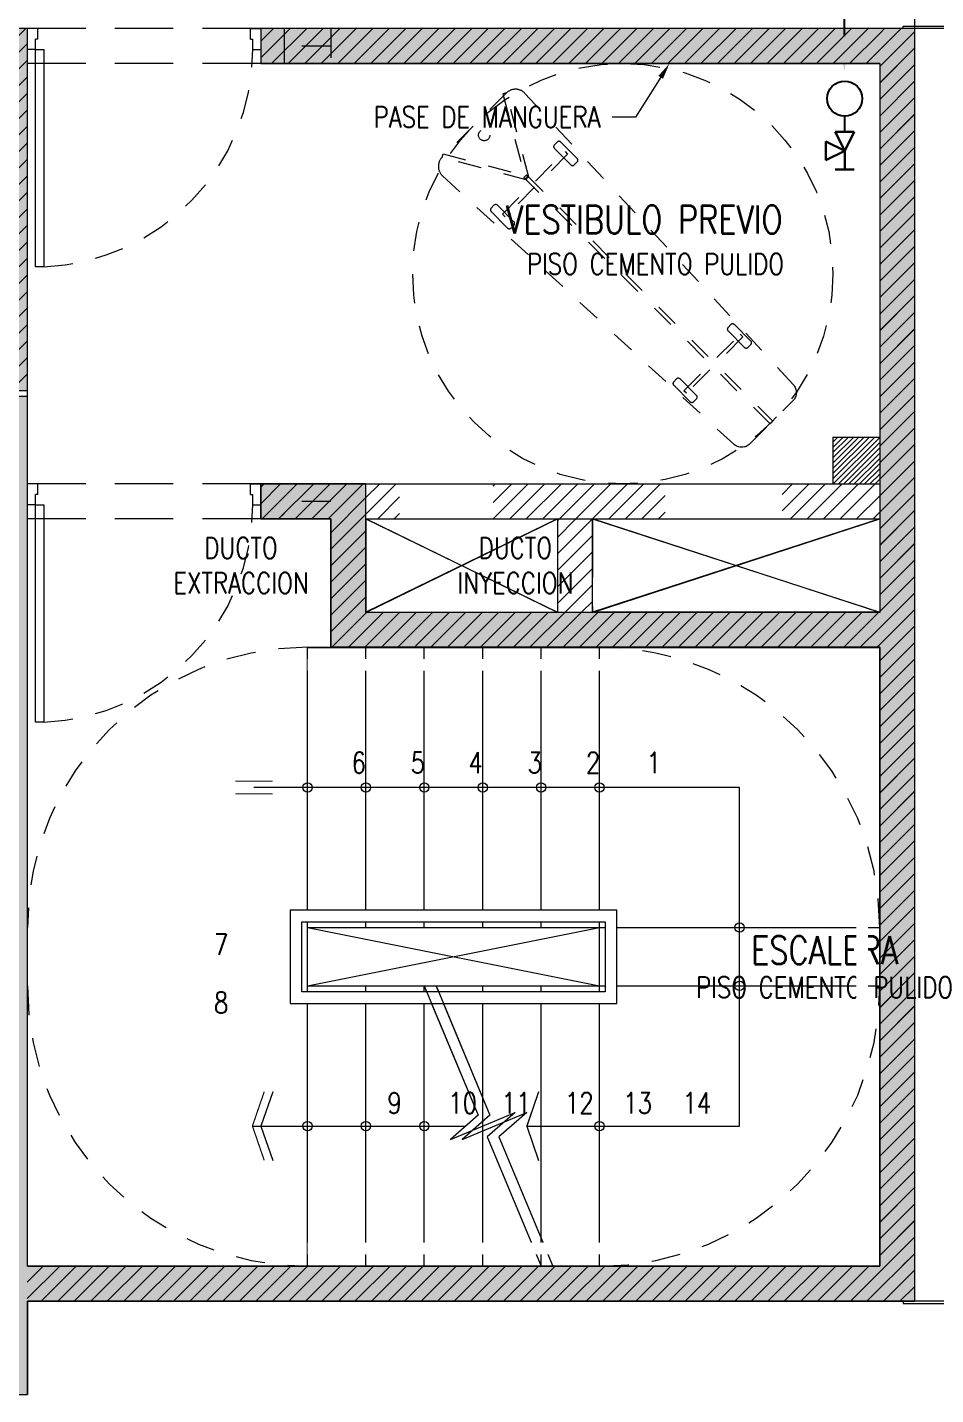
# Model space of a CAD drawing. Header units: millimetres. Extents: x 3738 to 3833, y 1327 to 1657.
# Drawn here: x 3791.52 to 3795.41, y 1432.21 to 1438.07 of the extents above; entities that cross this region are included whole.
import ezdxf
from ezdxf import colors
from ezdxf.entities.mleader import LeaderData, LeaderLine
from ezdxf.enums import TextEntityAlignment as Align
from ezdxf.math import Vec2, Vec3

# ---------------------------------------------------------------- set-up
doc = ezdxf.new("R2010")
doc.units = ezdxf.units.MM
doc.set_wipeout_variables(frame=1)
for name, pattern in [('HIDDEN', [0.375, 0.25, -0.125]), ('HIDDEN2', [0.1875, 0.125, -0.0625]), ('X-REF_DP_Arquitectura$0$HIDDEN', [0.375, 0.25, -0.125])]:
    doc.linetypes.add(name, pattern=pattern)
doc.layers.get('0').update_dxf_attribs({"color": 251, "lineweight": 9})
for name, color, linetype, lineweight in [('000 SOS 911 - ACCESORIOS ACI', 3, 'Continuous', 20), ('000 SOS 911 ACCESORIOS', 3, 'Continuous', 20), ('000 SOS 911 TEXTOS ACI', 7, 'Continuous', 9), ('000 SOS 911 TUBERIA ACI', 3, 'Continuous', 25), ('A-BARANDAS', 251, 'Continuous', 13), ('A-HATCH', 251, 'Continuous', 13), ('A-LINEAS', 251, 'Continuous', 13), ('A-MOBILIARIO', 251, 'Continuous', 13), ('A-MURO BAJO', 251, 'Continuous', 13), ('A-MUROS', 251, 'Continuous', 13), ('A-PROYECCIONES', 251, 'HIDDEN2', 13), ('A-TEXTO-ACABADO PISO', 251, 'Continuous', 13), ('A-TEXTO-AMBIENTE', 251, 'Continuous', 13), ('A_20_Estructuras', 251, 'Continuous', 13), ('A_50_TextoAmbiente', 251, 'Continuous', 13), ('A_50_TextoIndicaciones', 251, 'Continuous', 13), ('A_50_Vigas', 251, 'X-REF_DP_Arquitectura$0$HIDDEN', 13), ('A_60_HatchEstructuras', 251, 'Continuous', 13), ('MURO CF 120', 251, 'Continuous', 13)]:
    doc.layers.add(name, color=color, linetype=linetype, lineweight=lineweight)
doc.styles.add('PIPE', font='ARIALN.TTF', dxfattribs={"width": 0.8})
doc.styles.add('ROMANS', font='romans.shx', dxfattribs={"width": 0.8})
doc.styles.add('TXT_COTAS', font='romans.shx', dxfattribs={"width": 0.8})
pattern_1 = [(45, (131.3, -47.8), (-0.035355339, 0.035355339), [])]

# ---------------------------------------------------------------- blocks, each defined once
blk = doc.blocks.new('015')
at = {"layer": '000 SOS 911 - ACCESORIOS ACI', "lineweight": 30}
for p, q in [((1808.4204, 1494.5253), (1808.5248, 1494.5253)), ((1808.3683, 1494.4732), (1808.4726, 1494.421)), ((1808.3683, 1494.4732), (1808.3683, 1494.3688)), ((1808.3683, 1494.3688), (1808.4726, 1494.421)), ((1808.4204, 1494.3167), (1808.4726, 1494.421)), ((1808.5248, 1494.3167), (1808.4726, 1494.421)), ((1808.4204, 1494.3167), (1808.5248, 1494.3167))]:
    blk.add_line(p, q, dxfattribs=at)
blk.add_lwpolyline([(1808.4726, 1494.5253), (1808.4726, 1494.421)], dxfattribs=at)
blk = doc.blocks.new('EF-TP')
at = {"layer": 'A_60_HatchEstructuras'}
h = blk.add_hatch(color=256, dxfattribs=at)
h.dxf.hatch_style = 1
h.paths.add_polyline_path([(18.95, -7.675), (21.5, -7.675), (21.5, -8.925), (19.7, -8.925), (19.7, -9.075), (21.7, -9.075), (21.7, -7.525), (11.7, -7.525), (11.7, -7.675), (15.25, -7.675), (15.25, -9.075), (15.45, -9.075), (15.45, -7.675), (18.8, -7.675), (18.8, -9.075), (18.95, -9.075)])
h.paths.add_polyline_path([(15.45, -4.775), (15.25, -4.775), (15.25, -6.175), (11.7, -6.175), (11.7, -6.325), (21.1, -6.325), (21.1, -4.925), (21.525, -4.925), (21.525, -4.775), (19.25, -4.775), (19.25, -4.925), (20.9, -4.925), (20.9, -6.175), (18.5, -6.175), (18.5, -4.775), (18.35, -4.775), (18.35, -6.175), (15.45, -6.175)])
h = blk.add_hatch(color=256, dxfattribs=at)
h.dxf.hatch_style = 1
h.paths.add_polyline_path([(21.7, -9.1), (21.55, -9.1), (21.55, -13.225), (20.85, -13.225), (20.85, -13.375), (21.7, -13.375), (21.7, -12.975), (25.5, -12.975), (25.5, -7.525), (22.7, -7.525), (22.7, -7.675), (25.35, -7.675), (25.35, -10.025), (23.15, -10.025), (23.15, -9.475), (22.7, -9.475), (22.7, -9.625), (23, -9.625), (23, -10.175), (25.35, -10.175), (25.35, -12.825), (21.7, -12.825)])
h.paths.add_polyline_path([(25.83, -9.1), (25.68, -9.1), (25.68, -13.375), (26.5, -13.375), (26.5, -13.225), (25.83, -13.225)])
for points in [[(23.15, -10.025), (23.97, -9.625)], [(23.97, -10.025), (23.15, -9.625)], [(24.12, -10.025), (25.35, -9.625)], [(25.35, -10.025), (24.12, -9.625)]]:
    blk.add_lwpolyline(points)
at = {"elevation": 0}
for points in [[(23.8387, -12.225), (24.75, -12.225), (24.75, -10.775)], [(23.4, -11.625), (23.6308, -12.1788), (23.5115, -12.2827), (23.7885, -12.1673), (23.6692, -12.2711), (23.9, -12.825)], [(23.45, -11.625), (23.6808, -12.1788), (23.5615, -12.2827), (23.8385, -12.1673), (23.7192, -12.2711), (23.95, -12.825)], [(22.7508, -12.0776), (22.7, -12.225), (22.7508, -12.3724)], [(23.8895, -12.0776), (23.8387, -12.225), (23.8895, -12.3724)], [(22.7, -12.225), (23.5778, -12.225)]]:
    blk.add_lwpolyline(points, dxfattribs=at)
at = {"layer": 'A_20_Estructuras'}
blk.add_line((22.8, -7.525), (22.8, -7.675), dxfattribs=at)
at = {"layer": 'A_20_Estructuras', "linetype": 'HIDDEN', "ltscale": 0.5}
blk.add_line((23, -7.525), (23, -7.675), dxfattribs=at)
at = {"layer": 'A_20_Estructuras'}
for points in [[(18.95, -7.675), (21.5, -7.675), (21.5, -8.925), (19.7, -8.925), (19.7, -9.075), (21.7, -9.075), (21.7, -7.525), (11.7, -7.525), (11.7, -7.675), (15.25, -7.675), (15.25, -9.075), (15.45, -9.075), (15.45, -7.675), (18.8, -7.675), (18.8, -9.075), (18.95, -9.075)], [(21.7, -9.1), (21.55, -9.1), (21.55, -13.225), (20.85, -13.225), (20.85, -13.375), (21.7, -13.375), (21.7, -12.975), (25.5, -12.975), (25.5, -7.525), (22.7, -7.525), (22.7, -7.675), (25.35, -7.675), (25.35, -10.025), (23.15, -10.025), (23.15, -9.475), (22.7, -9.475), (22.7, -9.625), (23, -9.625), (23, -10.175), (25.35, -10.175), (25.35, -12.825), (21.7, -12.825)]]:
    blk.add_lwpolyline(points, close=True, dxfattribs=at)
at = {"layer": 'A_20_Estructuras', "linetype": 'HIDDEN', "ltscale": 0.5, "elevation": 0}
for points in [[(23, -7.6), (22.8, -7.6)], [(23, -9.55), (22.8, -9.55)]]:
    blk.add_lwpolyline(points, dxfattribs=at)
at = {"layer": 'A_50_Vigas'}
for p, q in [((22.7, -7.525), (21.7, -7.525)), ((22.7, -7.675), (21.7, -7.675)), ((22.7, -9.475), (21.7, -9.475)), ((23.15, -9.475), (25.35, -9.475)), ((22.7, -9.625), (21.7, -9.625)), ((23.15, -9.625), (25.35, -9.625)), ((23.97, -9.625, 0), (23.97, -10.025)), ((24.12, -9.625, 0), (24.12, -10.025))]:
    blk.add_line(p, q, dxfattribs=at)
blk.add_lwpolyline([(25.5, -7.525), (25.5, -6.325)], dxfattribs=at)
at = {"layer": 'A_50_Vigas', "elevation": 0}
blk.add_lwpolyline([(22.9, -12.825), (22.9, -10.175), (23, -10.175)], dxfattribs=at)
blk = doc.blocks.new('TEXTO AMBIENTES PT')
at = {"layer": 'A-TEXTO-ACABADO PISO', "char_height": 0.09, "attachment_point": 2, "rotation": 359.99998, "style": 'ROMANS'}
for insert in [(24.3897, -8.4878), (25.1137, -11.5864, 0)]:
    blk.add_mtext_dynamic_manual_height_columns('PISO CEMENTO PULIDO', width=1.20225, gutter_width=12.5, heights=[0], dxfattribs=dict(at, insert=insert))
at = {"layer": 'A-TEXTO-AMBIENTE', "style": 'ROMANS', "width": 0.8}
for s, p in [('VESTIBULO PREVIO', (24.3417, -8.4035)), ('ESCALERA', (25.1137, -11.5316, 0))]:
    blk.add_text(s, height=0.12, dxfattribs=at).set_placement(p, align=Align.CENTER)
blk = doc.blocks.new('TEXTO DUCTOS PT')
at = {"layer": 'A_50_TextoIndicaciones', "char_height": 0.09, "width": 0.4157, "attachment_point": 5, "style": 'ROMANS'}
for s, insert in [('\\pxsm1,qc,t16;DUCTO EXTRACCION', (22.615, -9.825, 0)), ('\\pxsm1,qc,t16;DUCTO INYECCION', (23.79, -9.825, 0))]:
    blk.add_mtext(s, dxfattribs=dict(at, insert=insert))
blk = doc.blocks.new('pisos superiores')
at = {"color": 3}
blk.add_lwpolyline([(0.07, -12.51), (0.07, -12.56), (0.08, -12.56), (0.08, -12.5), (-0.15, -12.5), (-0.15, -12.51)], close=True, dxfattribs=at)
blk = doc.blocks.new('TORRE F HATCH CORTAFUEGO')
at = {"layer": 'MURO CF 120'}
h = blk.add_hatch(dxfattribs=at)
h.set_pattern_fill('_USER', color=256, scale=0.05, angle=45, style=0, pattern_type=0)
h.set_pattern_definition(pattern_1)
h.paths.add_polyline_path([(-25.85, -45.225), (-25.65, -45.225), (-25.65, -43.675), (-25.85, -43.675)])
h = blk.add_hatch(dxfattribs=at)
h.set_pattern_fill('_USER', color=256, scale=0.05, angle=45, style=0, pattern_type=0)
h.set_pattern_definition(pattern_1)
h.paths.add_polyline_path([(-25.6501, -48.975), (-25.6501, -49.125), (-21.8501, -49.125), (-21.8501, -43.675), (-22.0001, -43.675), (-22.0001, -43.825), (-22.0001, -48.975)])
h = blk.add_hatch(dxfattribs=at)
h.set_pattern_fill('_USER', color=256, scale=0.05, angle=45, style=0, pattern_type=0)
h.set_pattern_definition(pattern_1)
h.paths.add_polyline_path([(-22, -43.675), (-24.65, -43.675), (-24.65, -43.825), (-22, -43.825)])
h = blk.add_hatch(dxfattribs=at)
h.set_pattern_fill('_USER', color=256, scale=0.05, angle=45, style=0, pattern_type=0)
h.set_pattern_definition(pattern_1)
h.paths.add_polyline_path([(-21.85, -48.975), (-22, -48.975), (-22, -43.675), (-21.85, -43.675)])
h = blk.add_hatch(dxfattribs=at)
h.set_pattern_fill('_USER', color=256, scale=0.05, angle=45, style=0, pattern_type=0)
h.set_pattern_definition(pattern_1)
h.paths.add_polyline_path([(-22.0001, -46.325), (-24.3501, -46.325), (-24.3501, -45.625), (-24.2001, -45.625), (-24.2001, -46.175), (-23.1751, -46.175), (-23.1751, -46.175), (-23.0251, -46.175), (-23.0251, -46.175), (-22.0001, -46.175)])
edge = h.paths.add_edge_path()
edge.add_line((-24.5501, -45.625), (-24.6501, -45.625))
edge.add_line((-24.6501, -45.625), (-24.6501, -45.775))
edge.add_line((-24.6501, -45.775), (-24.5501, -45.775))
h = blk.add_hatch(dxfattribs=at)
h.set_pattern_fill('_USER', color=256, scale=0.05, angle=45, style=0, pattern_type=0)
h.set_pattern_definition(pattern_1)
h.paths.add_polyline_path([(-24.6501, -45.625), (-24.3501, -45.625), (-24.3501, -45.775), (-24.6501, -45.775)])
h = blk.add_hatch(dxfattribs=at)
h.set_pattern_fill('_USER', color=256, scale=0.05, angle=45, style=0, pattern_type=0)
h.set_pattern_definition(pattern_1)
h.paths.add_polyline_path([(-23.6557, -45.625), (-22.9183, -45.625), (-22.9183, -45.775), (-23.6557, -45.775)])
h.paths.add_polyline_path([(-24.2001, -45.625), (-24.0557, -45.625), (-24.0557, -45.775), (-24.2001, -45.775)])
h = blk.add_hatch(dxfattribs=at)
h.set_pattern_fill('_USER', color=256, scale=0.05, angle=45, style=0, pattern_type=0)
h.set_pattern_definition(pattern_1)
h.paths.add_polyline_path([(-22.4183, -45.625), (-22.0001, -45.625), (-22.0001, -45.775), (-22.4183, -45.775)])
h = blk.add_hatch(dxfattribs=at)
h.set_pattern_fill('_USER', color=256, scale=0.05, angle=45, style=0, pattern_type=0)
h.set_pattern_definition(pattern_1)
h.paths.add_polyline_path([(-23.3801, -45.7778), (-23.2301, -45.7771), (-23.2301, -46.1729), (-23.3801, -46.1736)])
blk = doc.blocks.new('Camilla')
at = {"linetype": 'HIDDEN2', "extrusion": (-2e-16, 0, -1)}
for p, q in [((-1564, 160.9, 0), (-51.5, 222.9, 0)), ((-1242.5, 163.9, 0), (-1331.4, 163.9, 0)), ((-377.9, 178.5, 0), (-377.9, 163.3, 0)), ((-279.6, 188, 0), (-368.4, 188, 0)), ((-289, 7.2, 0), (-0.3, 173.9, 0)), ((7.1, 161.1, 0), (-281.7, -5.6, 0)), ((-270.1, 163.3, 0), (-270.1, 178.5, 0)), ((-0.3, 173.9, 0), (7.1, 161.1, 0)), ((0, 173.4, 0), (0, -173.4, 0)), ((-1340.9, 154.5, 0), (-1340.9, 139.2, 0)), ((-1331.4, 129.7, 0), (-1242.5, 129.7, 0)), ((-1298.5, 153.8, 0), (-1284.6, 153.8, 0)), ((-1298.5, 153.8, 0), (-1298.5, -151.2, 0)), ((-1284.6, -151.2, 0), (-1284.6, 153.8, 0)), ((-1233.1, 139.2, 0), (-1233.1, 154.5, 0)), ((-368.4, 153.8, 0), (-279.6, 153.8, 0)), ((-1606.8, -7.7, 0), (-1606.8, 7, 0)), ((-276.5, 7, 0), (-1606.8, 7, 0)), ((-281.7, -5.6, 0), (-289, 7.2, 0)), ((-281.7, 4.9, 0), (-289, -7.8, 0)), ((6.8, -161.6, 0), (-281.7, 4.9, 0)), ((-276.5, -7.7, 0), (-276.5, 7, 0)), ((-1606.8, -7.7, 0), (-276.5, -7.7, 0)), ((-289, -7.8, 0), (-0.5, -174.4, 0)), ((-1340.9, -139.2, 0), (-1340.9, -154.5, 0)), ((-1242.5, -129.7, 0), (-1331.4, -129.7, 0)), ((-1298.5, -151.2, 0), (-1284.6, -151.2, 0)), ((-1233.1, -154.5, 0), (-1233.1, -139.2, 0)), ((-279.6, -153.8, 0), (-368.4, -153.8, 0)), ((-51.5, -222.9, 0), (-1564, -160.9, 0)), ((-1331.4, -163.9, 0), (-1242.5, -163.9, 0)), ((-377.9, -163.3, 0), (-377.9, -178.5, 0)), ((-368.4, -188, 0), (-279.6, -188, 0)), ((-270.1, -178.5, 0), (-270.1, -163.3, 0)), ((-0.5, -174.4, 0), (6.8, -161.6, 0))]:
    blk.add_line(p, q, dxfattribs=at)
at = {"linetype": 'HIDDEN2'}
for p, q in [((-317.1, 173.8, 0), (-331, 173.8, 0)), ((-331, 173.8, 0), (-331, -164.4, 0)), ((-317.1, -164.4, 0), (-317.1, 173.8, 0)), ((-1606.8, -116.3, 0), (-1606.8, 116.3, 0)), ((-331, -164.4, 0), (-317.1, -164.4, 0))]:
    blk.add_line(p, q, dxfattribs=at)
at = {"linetype": 'HIDDEN2', "extrusion": (-2e-16, 0, -1)}
blk.add_circle((54, 0), 21.7, dxfattribs=at)
for centre, radius, start, end in [((49.5, 173.4), 49.5, 87.6532, 180), ((1331.4, 154.5), 9.49, 360, 90), ((1242.5, 154.5), 9.49, 90, 180), ((368.4, 178.5), 9.49, 360, 90), ((368.4, 163.3), 9.49, 270, 360), ((279.6, 178.5), 9.49, 90, 180), ((279.6, 163.3), 9.49, 180, 270), ((1331.4, 139.2), 9.49, 270, 360), ((1242.5, 139.2), 9.49, 180, 270), ((1331.4, -139.2), 9.49, 360, 90), ((1331.4, -154.5), 9.49, 270, 360), ((1242.5, -139.2), 9.49, 90, 180), ((1242.5, -154.5), 9.49, 180, 270), ((368.4, -163.3), 9.49, 360, 90), ((279.6, -163.3), 9.49, 90, 180), ((368.4, -178.5), 9.49, 270, 360), ((279.6, -178.5), 9.49, 180, 270), ((49.5, -173.4), 49.5, 180, 272.3468)]:
    blk.add_arc(centre, radius, start, end, dxfattribs=at)
at = {"linetype": 'HIDDEN2'}
for centre, start, end in [((-1562.2, 116.3, 0), 92.3469, 180), ((-1562.2, -116.3), 180, 267.6531)]:
    blk.add_arc(centre, 44.6, start, end, dxfattribs=at)
blk = doc.blocks.new('GiroCamilla')
at = {"linetype": 'HIDDEN2'}
blk.add_circle((0.1752, -0.9), 0.9, dxfattribs=at)
at = {"xscale": -0.0011202185792382, "yscale": 0.0011202185792382, "zscale": 0.0011202185792382, "rotation": 135.0000020922949}
blk.add_blockref('Camilla', (0.8116, -1.5364), dxfattribs=at)
blk = doc.blocks.new('*U257')
for p, q in [((0.01, 0.955), (0.01, 1)), ((0.1, 0.965), (0.1, 1)), ((0.055, 0.955), (0.01, 0.955)), ((0.1, 0.965), (0.055, 0.965)), ((0.055, 0.955), (0.055, 0.965)), ((0.055, 0.045), (0.01, 0.045)), ((0.01, 0.045), (0.01, 0)), ((0.055, 0.045), (0.055, 0.035)), ((0.1, 0.035), (0.055, 0.035)), ((0.1, 0.035), (0.1, 0))]:
    blk.add_line(p, q)
blk.add_lwpolyline([(1.03, 0.07), (1.03, 0.035), (0.1, 0.035), (0.1, 0.07)], close=True)
at = {"color": 7, "linetype": 'HIDDEN2'}
blk.add_arc((0.0995, 0.0338), 0.9312, 2.23015, 89.96723, dxfattribs=at)
blk = doc.blocks.new('N.01')
at = {"layer": 'A-HATCH'}
h = blk.add_hatch(dxfattribs=at)
h.set_pattern_fill('ANSI31', color=256, scale=0.005)
h.set_pattern_definition([(45, (116.932913, -109.161275), (-0.0112253202, 0.0112253202), [])])
h.paths.add_polyline_path([(3.9, 3.875), (3.7, 3.875), (3.7, 4.075), (3.9, 4.075)])
at = {"color": 3, "elevation": 0}
for points in [[(4, 5.835), (4.25, 5.835), (4.25, 5.825), (4, 5.825)], [(4.19, 0.365), (4.19, 0.315), (4.2, 0.315), (4.2, 0.375), (4, 0.375), (4, 0.365)]]:
    blk.add_lwpolyline(points, close=True, dxfattribs=at)
at = {"layer": 'A-LINEAS', "linetype": 'Continuous'}
for p, q in [((1.7, 3.725, 0), (2.52, 3.325, 0)), ((2.52, 3.725, 0), (1.7, 3.325, 0)), ((2.67, 3.725, 0), (3.9, 3.325, 0)), ((3.9, 3.725, 0), (2.67, 3.325, 0)), ((1.45, 1.975, 0), (2.7, 1.725, 0)), ((1.45, 1.725, 0), (2.7, 1.975, 0))]:
    blk.add_line(p, q, dxfattribs=at)
at = {"layer": 'A-LINEAS'}
blk.add_line((3.3, 2.575, 0), (1.2204, 2.575, 0), dxfattribs=at)
at = {"layer": 'A-LINEAS', "color": 4, "const_width": 0.005, "elevation": 0}
for points in [[(1.3008, 2.6022), (1.1401, 2.6022)], [(1.3008, 2.5479), (1.1401, 2.5479)], [(1.2646, 1.2724), (1.2138, 1.125), (1.2646, 0.9776)], [(2.4395, 1.2724), (2.3887, 1.125), (2.4395, 0.9776)]]:
    blk.add_lwpolyline(points, dxfattribs=at)
at = {"layer": 'A-LINEAS', "elevation": 0}
blk.add_lwpolyline([(2.3887, 1.125), (3.3, 1.125), (3.3, 2.575)], dxfattribs=at)
at = {"layer": 'A-LINEAS', "linetype": 'Continuous', "elevation": 0}
blk.add_lwpolyline([(1.2138, 1.125), (2.1278, 1.125)], dxfattribs=at)
at = {"layer": 'A-LINEAS', "linetype": 'Continuous'}
for centre in [(1.45, 2.575, 0), (1.7, 2.575, 0), (1.95, 2.575, 0), (2.2, 2.575, 0), (2.45, 2.575, 0), (2.7, 2.575, 0), (3.3, 1.975, 0), (3.3, 1.725, 0), (1.45, 1.125, 0), (1.45, 1.125, 0), (1.7, 1.125, 0), (1.95, 1.125, 0), (2.7, 1.125, 0)]:
    blk.add_circle(centre, 0.02, dxfattribs=at)
at = {"layer": 'A-MURO BAJO'}
for p, q in [((3.5, 3.325, 0), (3.9, 3.325, 0)), ((1.45, 1.975, 0), (1.45, 3.175, 0)), ((1.45, 3.175, 0), (1.55, 3.175, 0)), ((1.7, 1.975, 0), (1.7, 3.175, 0)), ((1.95, 1.975, 0), (1.95, 3.175, 0)), ((2.2, 1.975, 0), (2.2, 3.175, 0)), ((2.45, 1.975, 0), (2.45, 3.175, 0)), ((2.7, 1.975, 0), (2.7, 3.175, 0)), ((1.45, 1.975, 0), (2.7, 1.975, 0)), ((1.45, 1.725, 0), (1.45, 1.975, 0)), ((2.45, 1.975, 0), (3.9, 1.975, 0)), ((2.7, 1.725, 0), (2.7, 1.975, 0)), ((1.45, 1.725, 0), (2.7, 1.725, 0)), ((1.45, 0.525, 0), (1.45, 1.725, 0)), ((1.7, 0.525, 0), (1.7, 1.725, 0)), ((1.95, 0.525, 0), (1.95, 1.725, 0)), ((2.2, 0.525, 0), (2.2, 1.725, 0)), ((2.45, 0.525, 0), (2.45, 1.725, 0)), ((2.7, 1.725, 0), (3.9, 1.725, 0)), ((2.7, 0.525, 0), (2.7, 1.725, 0))]:
    blk.add_line(p, q, dxfattribs=at)
at = {"layer": 'A-MUROS'}
for p, q in [((0.25, 0.525, 0), (0.25, 5.825, 0)), ((1.25, 5.825, 0), (1.25, 5.675, 0)), ((4.05, 5.825, 0), (1.25, 5.825, 0)), ((4.05, 0.375, 0), (4.05, 5.825, 0)), ((3.9, 5.675, 0), (1.25, 5.675, 0)), ((3.9, 5.675, 0), (3.9, 3.875, 0)), ((3.7, 4.075, 0), (3.7, 3.875, 0)), ((3.7, 4.075, 0), (3.9, 4.075, 0)), ((1.25, 3.725, 0), (1.25, 3.875, 0)), ((1.25, 3.875, 0), (3.9, 3.875, 0)), ((1.55, 3.725, 0), (1.25, 3.725, 0)), ((1.55, 3.175, 0), (1.55, 3.725, 0)), ((1.7, 3.725, 0), (1.7, 3.325, 0)), ((1.7, 3.725, 0), (2.52, 3.725, 0)), ((2.52, 3.725, 0), (2.52, 3.325, 0)), ((2.67, 3.725, 0), (3.9, 3.725, 0)), ((2.67, 3.325, 0), (2.67, 3.725, 0)), ((3.9, 3.725, 0), (3.9, 3.325, 0)), ((1.7, 3.325, 0), (2.52, 3.325, 0)), ((1.7, 3.325, 0), (2.52, 3.325, 0)), ((3.9, 3.325, 0), (2.67, 3.325, 0)), ((3.9, 3.175, 0), (1.55, 3.175, 0)), ((3.9, 0.525, 0), (3.9, 3.175, 0)), ((0.25, 0.525, 0), (3.9, 0.525, 0)), ((4.05, 0.375, 0), (0.25, 0.375, 0)), ((0.25, 0.375, 0), (0.25, -0.025, 0))]:
    blk.add_line(p, q, dxfattribs=at)
at = {"layer": 'A-MOBILIARIO', "rotation": 270}
for p in [(0.25, 5.835, 0), (0.25, 3.885, 0)]:
    blk.add_blockref('*U257', p, dxfattribs=at)
blk.add_wipeout([(1.425, 1.7), (1.375, 1.65), (2.775, 1.65), (2.775, 2.05), (1.375, 2.05), (1.375, 1.65), (1.425, 1.7), (1.425, 2), (2.725, 2), (2.725, 1.7)]).translate(0, 0, 0).dxf.layer = 'A-BARANDAS'
at = {"layer": 'A-BARANDAS', "elevation": 0}
for points in [[(1.375, 2.05), (1.375, 1.65), (2.775, 1.65), (2.775, 2.05)], [(2.725, 1.7), (1.425, 1.7), (1.425, 2), (2.725, 2)]]:
    blk.add_lwpolyline(points, close=True, dxfattribs=at)
at = {"layer": 'A-LINEAS', "linetype": 'Continuous', "elevation": 0}
for points in [[(1.95, 1.725), (2.1808, 1.1712), (2.0615, 1.0673), (2.3385, 1.1827), (2.2192, 1.0789), (2.45, 0.525)], [(2, 1.725), (2.2308, 1.1712), (2.1115, 1.0673), (2.3885, 1.1827), (2.2692, 1.0789), (2.5, 0.525)]]:
    blk.add_lwpolyline(points, dxfattribs=at)
blk.add_wipeout([(1.45, 0.575), (1.45, 0.625), (1.45, 0.625), (3.8, 0.625), (3.8, 2.5721), (3.8, 3.075), (1.45, 3.075), (1.45, 3.125), (3.85, 3.125), (3.85, 2.5928), (3.85, 0.575)]).translate(0, 0, 0).dxf.layer = 'A-BARANDAS'
at = {"layer": 'A-PROYECCIONES'}
for centre, start, end in [((1.45, 1.975, 0), 90, 180), ((2.7, 1.975, 0), 0, 90), ((1.45, 1.725, 0), 180, 270), ((2.7, 1.725, 0), 270, 0)]:
    blk.add_arc(centre, 1.2, start, end, dxfattribs=at)
blk = doc.blocks.new('DPTO 75')
at = {"layer": 'A-MUROS'}
blk.add_line((-12.6, 0, 0), (-2.6, 0, 0), dxfattribs=at)
blk = doc.blocks.new('TC_PT')
blk.add_blockref('N.01', (22.8, -2.3, 0))
at = {"rotation": 180}
for name, p in [('DPTO 75', (10.45, 3.525, 0)), ('GiroCamilla', (25.7752, 1.575, 0))]:
    blk.add_blockref(name, p, dxfattribs=at)
blk = doc.blocks.new('TEXTO NOTAS PT')
at = {"layer": 'A_50_TextoIndicaciones', "style": 'ROMANS', "width": 0.8}
for s, p in [('6', (23.0884, -10.714)), ('5', (23.3418, -10.714)), ('4', (23.5884, -10.714)), ('3', (23.8418, -10.714)), ('2', (24.0918, -10.714)), ('1', (24.3521, -10.714)), ('7', (22.4989, -11.4918)), ('8', (22.4989, -11.7418))]:
    blk.add_text(s, height=0.09, dxfattribs=at).set_placement(p)
for s, p in [('9', (23.3032, -12.1713)), ('10', (23.6252, -12.1713)), ('11', (23.8546, -12.1713)), ('12', (24.1252, -12.1713)), ('13', (24.3752, -12.1713)), ('14', (24.6286, -12.1713))]:
    blk.add_text(s, height=0.09, rotation=360, dxfattribs=at).set_placement(p, align=Align.RIGHT)
at = {"layer": 'A_50_TextoIndicaciones'}
ml = blk.add_multileader_mtext('Standard', dxfattribs=at)
ml.set_content('\\pxsm1,t16;PASE DE MANGUERA', color=256, style='TXT_COTAS')
ml.set_leader_properties(color=7)
ml.build(insert=Vec2(0, 0))
ml.multileader.update_dxf_attribs({"dogleg_length": 0.05, "arrow_head_size": 0.07})
ctx = ml.context
ctx.base_point, ctx.char_height, ctx.arrow_head_size, ctx.landing_gap_size, ctx.plane_origin = Vec3(23.5557, -7.9042), 0.09, 0.07, 0.05, Vec3(24.5997, -7.4048)
ctx.text_align_type = 2
notes = []
notes.append((ctx, [(0, (1, 1, 0), (24.3038, -7.9042), (-1, 0), 0.0995, [(0, [(24.4498, -7.675)], 0, [])])]))
ctx.mtext.insert, ctx.mtext.width, ctx.mtext.defined_height, ctx.mtext.alignment, ctx.mtext.flow_direction = Vec3(24.1543, -7.8592), 1.050749, 0.4293, 3, 5
for ctx, leaders in notes:
    for number, flags, end, landing, length, lines in leaders:
        leader = LeaderData()
        leader.index, (leader.has_last_leader_line, leader.has_dogleg_vector, leader.attachment_direction) = number, flags
        leader.last_leader_point, leader.dogleg_vector, leader.dogleg_length = Vec3(end), Vec3(landing), length
        for number, points, colour, breaks in lines:
            line = LeaderLine()
            line.index, line.vertices, line.color, line.breaks = number, Vec3.list(points), colors.encode_raw_color(colour), breaks
            leader.lines.append(line)
        ctx.leaders.append(leader)

msp = doc.modelspace()

# ---------------------------------------------------------------- linework, layer by layer
at = {"layer": '000 SOS 911 TUBERIA ACI', "ltscale": 0.1}
msp.add_lwpolyline([(3795.0221, 1437.6876), (3795.0221, 1437.62)], dxfattribs=at)
msp.add_circle((3795.0221, 1437.7626), 0.075, dxfattribs=at)

# ---------------------------------------------------------------- block references
at = {"layer": '000 SOS 911 ACCESORIOS', "xscale": -0.7734375, "yscale": 0.7734375, "zscale": 0.7734375, "rotation": 180}
msp.add_blockref('015', (2396.2816, 2593.3806), dxfattribs=at)
at = {"layer": 'A_50_TextoIndicaciones'}
msp.add_blockref('TEXTO NOTAS PT', (3769.8221, 1445.5879), dxfattribs=at)

# ---------------------------------------------------------------- leaders
at = {"layer": '000 SOS 911 TEXTOS ACI'}
ml = msp.add_multileader_mtext('Standard', dxfattribs=at)
ml.set_content('{\\H1.66667x;SUBE TUBERÍA DE ACI %%C100 }', color=256, style='PIPE')
ml.set_leader_properties(color=7)
ml.build(insert=Vec2(0, 0))
ml.multileader.update_dxf_attribs({"text_left_attachment_type": 2, "text_right_attachment_type": 2, "dogleg_length": 2, "arrow_head_size": 0.15})
ctx = ml.context
ctx.base_point, ctx.char_height, ctx.arrow_head_size, ctx.landing_gap_size, ctx.plane_origin, ctx.plane_x_axis, ctx.plane_y_axis = Vec3(3795.1669, 1438.7204), 0.15, 0.15, 0.15, Vec3(3801.6608, 1437.9164), Vec3(1, -0.000395), Vec3(0.000395, 1)
ctx.left_attachment, ctx.right_attachment = 2, 2
notes = []
notes.append((ctx, [(1, (1, 1, 0), (3795.0208, 1438.7205), (1, -0.000395), 0.1461, [(0, [(3795.0208, 1437.8799)], 0, [])])]))
ctx.mtext.insert, ctx.mtext.text_direction, ctx.mtext.rotation, ctx.mtext.width, ctx.mtext.defined_height, ctx.mtext.flow_direction = Vec3(3795.317, 1439.0791), Vec3(1, -0.000395), 6.28279, 1.735316, 0.5575, 5
ctx.mtext.has_bg_fill, ctx.mtext.bg_color, ctx.mtext.bg_scale_factor, ctx.mtext.bg_transparency, ctx.mtext.use_window_bg_color = 1, -1073741824, 2, 0, 1
for ctx, leaders in notes:
    for number, flags, end, landing, length, lines in leaders:
        leader = LeaderData()
        leader.index, (leader.has_last_leader_line, leader.has_dogleg_vector, leader.attachment_direction) = number, flags
        leader.last_leader_point, leader.dogleg_vector, leader.dogleg_length = Vec3(end), Vec3(landing), length
        for number, points, colour, breaks in lines:
            line = LeaderLine()
            line.index, line.vertices, line.color, line.breaks = number, Vec3.list(points), colors.encode_raw_color(colour), breaks
            leader.lines.append(line)
        ctx.leaders.append(leader)

# ---------------------------------------------------------------- next in the draw order: block references
msp.add_blockref('EF-TP', (3769.8221, 1445.5876))
at = {"layer": 'A-MURO BAJO'}
msp.add_blockref('pisos superiores', (3795.4221, 1445.1129), dxfattribs=at)
at = {"layer": 'A_50_TextoAmbiente'}
msp.add_blockref('TEXTO AMBIENTES PT', (3769.8221, 1445.5879), dxfattribs=at)
at = {"layer": 'A_50_TextoIndicaciones'}
msp.add_blockref('TEXTO DUCTOS PT', (3769.8221, 1445.5879), dxfattribs=at)
at = {"layer": 'MURO CF 120', "color": 251}
msp.add_blockref('TORRE F HATCH CORTAFUEGO', (3817.1721, 1481.7379), dxfattribs=at)

# ---------------------------------------------------------------- next in the draw order: block references
msp.add_blockref('TC_PT', (3768.4721, 1434.5379))

doc.saveas('drawing.dxf')
